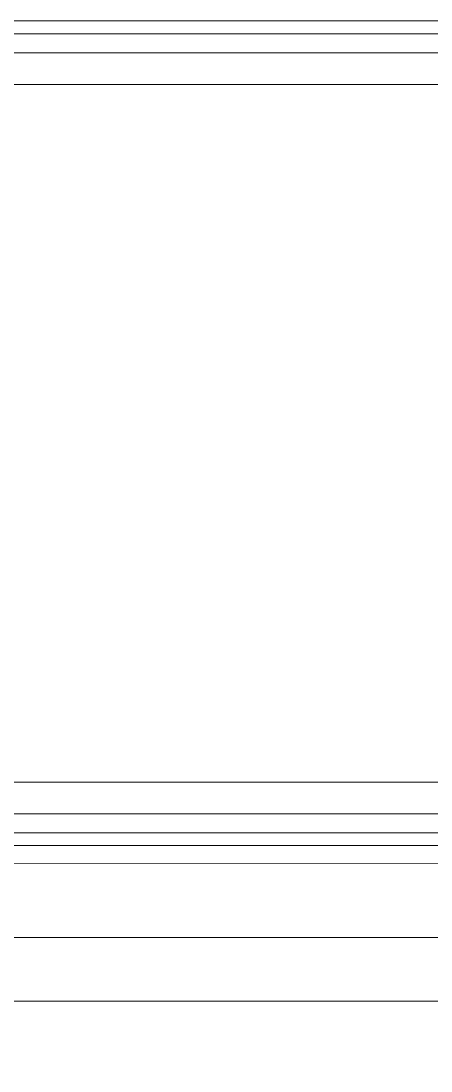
# Model space of a CAD drawing. Header units: millimetres. Extents: x 845401 to 948039, y 511594 to 550263.
# Drawn here: x 924596 to 925244, y 530936 to 532592 of the extents above; entities that cross this region are included whole.
import ezdxf

# ---------------------------------------------------------------- set-up
doc = ezdxf.new("R2010")
doc.units = ezdxf.units.MM
doc.layers.add('00', color=7, linetype='Continuous')
doc.layers.add('A-剖-0.10mm.......SECT-L01', color=255, linetype='Continuous', lineweight=18)
doc.layers.add('物流设备', color=7, linetype='Continuous', lineweight=5)

# ---------------------------------------------------------------- blocks, each defined once
blk = doc.blocks.new('*U100541')
at = {"color": 1}
blk.add_lwpolyline([(0, -630), (2800, -630), (2800, 630), (0, 630)], close=True, dxfattribs=at)
at = {"color": 4}
blk.add_lwpolyline([(0, -600), (2800, -600), (2800, 600), (0, 600)], close=True, dxfattribs=at)
for tag, p in [('设备编号', (485.2, 55.3)), ('设备高度', (489.7, -155.6))]:
    blk.add_attdef(tag, p, '', height=100)
at = {"flags": 1}
blk.add_attdef('设备类型', (12889.6, -37.1), '', height=100, dxfattribs=at)
blk = doc.blocks.new('C线')
at = {"layer": '物流设备', "color": 0, "xscale": -1}
blk.add_blockref('*U100541', (1009175, 470779.5, 25.4), dxfattribs=at)
blk = doc.blocks.new('BC线平台')
at = {"layer": 'A-剖-0.10mm.......SECT-L01', "color": 2, "elevation": 1}
for points in [[(776874.5, 364450.4), (808174.1, 364450.5), (808174.1, 364550.5), (776874.5, 364550.4)], [(776874.5, 363350.4), (808174.1, 363350.4), (808174.1, 363250.4), (776874.5, 363250.4)]]:
    blk.add_lwpolyline(points, close=True, dxfattribs=at)
at = {"layer": 'A-剖-0.10mm.......SECT-L01', "elevation": -2.6}
blk.add_lwpolyline([(797641.3, 363222.2), (797641.3, 362787.2), (809792.3, 362787.5), (809792.3, 363222.5)], close=True, dxfattribs=at)
at = {"layer": 'A-剖-0.10mm.......SECT-L01', "color": 1, "elevation": 29.9}
blk.add_lwpolyline([(797641.4, 363005.1), (807372.8, 363005.1), (807372.8, 363105.1), (797641.4, 363105.1)], close=True, dxfattribs=at)

msp = doc.modelspace()

# ---------------------------------------------------------------- block references
at = {"layer": '00'}
for name, p in [('BC线平台', (120688.3, 168041.3, -1)), ('C线', (-81869.8, 61162.2))]:
    msp.add_blockref(name, p, dxfattribs=at)

doc.saveas('drawing.dxf')
